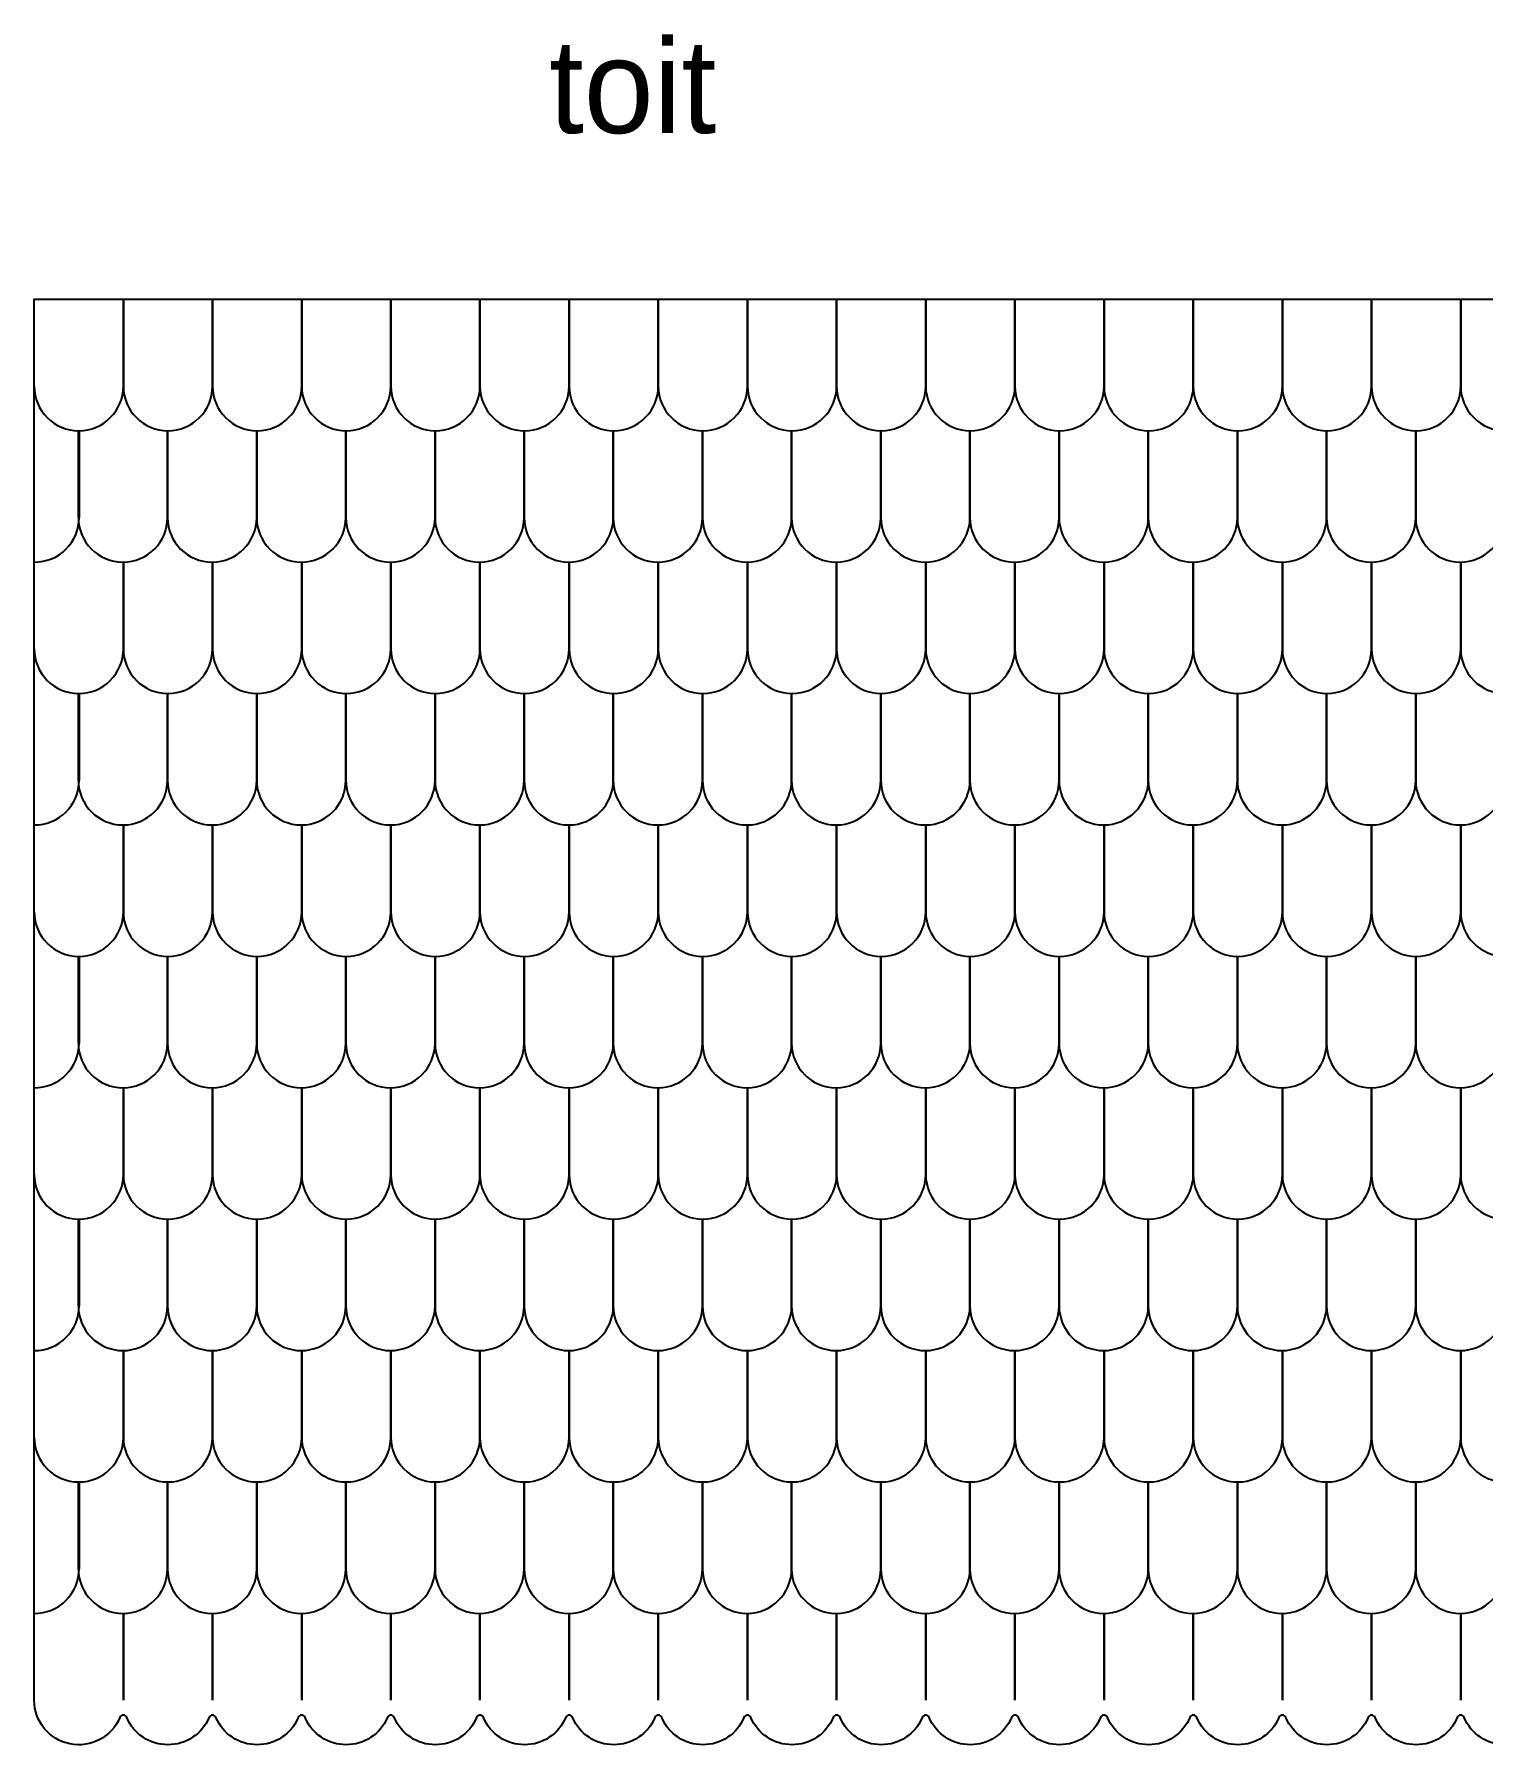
# Model space of a CAD drawing. Extents: x -1469 to 1174, y -671 to 1039.
# Drawn here: x 565.8 to 874.5, y 454.6 to 819 of the extents above; entities that cross this region are included whole.
import ezdxf

# ---------------------------------------------------------------- set-up
doc = ezdxf.new("R2010")
doc.units = 0
doc.header["$LTSCALE"] = 2.020202
for name, color, linetype in [('CONTOUR_OUT', 102, 'CONTINUOUS'), ('TEXT', 7, 'CONTINUOUS'), ('TUILE', 231, 'CONTINUOUS')]:
    doc.layers.add(name, color=color, linetype=linetype)

msp = doc.modelspace()

# ---------------------------------------------------------------- linework, layer by layer
at = {"layer": 'CONTOUR_OUT'}
msp.add_lwpolyline([(888.092024, 460.390866, -0.665268), (870.567752, 460.390866, 0.665268), (869.092024, 460.390866, -0.665268), (851.567752, 460.390866, 0.665268), (850.092024, 460.390866, -0.665268), (832.567752, 460.390866, 0.665268), (831.092024, 460.390866, -0.665268), (813.567752, 460.390866, 0.665268), (812.092024, 460.390866, -0.665268), (794.567752, 460.390866, 0.665268), (793.092024, 460.390866, -0.665268), (775.567752, 460.390866, 0.665268), (774.092024, 460.390866, -0.665268), (756.567752, 460.390866, 0.665268), (755.092024, 460.390866, -0.665268), (737.567752, 460.390866, 0.665268), (736.092024, 460.390866, -0.665268), (718.567752, 460.390866, 0.665268), (717.092024, 460.390866, -0.665268), (699.567752, 460.390866, 0.665268), (698.092024, 460.390866, -0.665268), (680.567752, 460.390866, 0.665268), (679.092024, 460.390866, -0.665268), (661.567752, 460.390866, 0.665268), (660.092024, 460.390866, -0.665268), (642.567752, 460.390866, 0.665268), (641.092024, 460.390866, -0.665268), (623.567752, 460.390866, 0.665268), (622.092024, 460.390866, -0.665268), (604.567752, 460.390866, 0.665268), (603.092024, 460.390866, -0.665268), (585.567752, 460.390866, 0.665268), (584.092024, 460.390866, -0.818994), (565.829888, 464.061693), (565.829888, 762.557747), (1173.829888, 762.557747)], format="xyb", dxfattribs=at)
at = {"layer": 'TUILE'}
for p, q in [((565.829888, 744.057747), (565.829888, 762.557747)), ((584.829888, 744.057747), (584.829888, 762.557747)), ((584.829888, 762.557747), (584.829888, 744.057747)), ((603.829888, 762.557747), (603.829888, 744.057747)), ((603.829888, 744.057747), (603.829888, 762.557747)), ((622.829888, 744.057747), (622.829888, 762.557747)), ((622.829888, 762.557747), (622.829888, 744.057747)), ((641.829888, 744.057747), (641.829888, 762.557747)), ((641.829888, 762.557747), (641.829888, 744.057747)), ((660.829888, 762.557747), (660.829888, 744.057747)), ((660.829888, 744.057747), (660.829888, 762.557747)), ((679.829888, 744.057747), (679.829888, 762.557747)), ((679.829888, 762.557747), (679.829888, 744.057747)), ((698.829888, 744.057747), (698.829888, 762.557747)), ((698.829888, 762.557747), (698.829888, 744.057747)), ((717.829888, 744.057747), (717.829888, 762.557747)), ((717.829888, 762.557747), (717.829888, 744.057747)), ((736.829888, 762.557747), (736.829888, 744.057747)), ((736.829888, 744.057747), (736.829888, 762.557747)), ((755.829888, 744.057747), (755.829888, 762.557747)), ((755.829888, 762.557747), (755.829888, 744.057747)), ((774.829888, 744.057747), (774.829888, 762.557747)), ((774.829888, 762.557747), (774.829888, 744.057747)), ((793.829888, 762.557747), (793.829888, 744.057747)), ((793.829888, 744.057747), (793.829888, 762.557747)), ((812.829888, 744.057747), (812.829888, 762.557747)), ((812.829888, 762.557747), (812.829888, 744.057747)), ((831.829888, 744.057747), (831.829888, 762.557747)), ((831.829888, 762.557747), (831.829888, 744.057747)), ((850.829888, 744.057747), (850.829888, 762.557747)), ((850.829888, 762.557747), (850.829888, 744.057747)), ((869.829888, 762.557747), (869.829888, 744.057747)), ((869.829888, 744.057747), (869.829888, 762.557747)), ((575.243302, 734.558142), (575.416475, 734.558142)), ((575.243302, 716.058142), (575.243302, 734.558142)), ((575.243302, 734.558142), (575.416475, 734.558142)), ((575.416475, 734.558142), (575.416475, 716.058142)), ((594.243302, 734.558142), (594.243302, 716.058142)), ((594.243302, 716.058142), (594.243302, 734.558142)), ((594.243302, 734.558142), (594.416475, 734.558142)), ((613.243302, 734.558142), (613.243302, 716.058142)), ((613.243302, 716.058142), (613.243302, 734.558142)), ((613.243302, 734.558142), (613.416475, 734.558142)), ((632.243302, 734.558142), (632.243302, 716.058142)), ((632.243302, 716.058142), (632.243302, 734.558142)), ((632.243302, 734.558142), (632.416475, 734.558142)), ((651.243302, 734.558142), (651.243302, 716.058142)), ((651.243302, 716.058142), (651.243302, 734.558142)), ((651.243302, 734.558142), (651.416475, 734.558142)), ((670.243302, 734.558142), (670.243302, 716.058142)), ((670.243302, 716.058142), (670.243302, 734.558142)), ((670.243302, 734.558142), (670.416475, 734.558142)), ((689.243302, 734.558142), (689.243302, 716.058142)), ((689.243302, 716.058142), (689.243302, 734.558142)), ((689.243302, 734.558142), (689.416475, 734.558142)), ((708.243302, 734.558142), (708.243302, 716.058142)), ((708.243302, 716.058142), (708.243302, 734.558142)), ((708.243302, 734.558142), (708.416475, 734.558142)), ((727.243302, 734.558142), (727.243302, 716.058142)), ((727.243302, 716.058142), (727.243302, 734.558142)), ((727.243302, 734.558142), (727.416475, 734.558142)), ((746.243302, 734.558142), (746.243302, 716.058142)), ((746.243302, 716.058142), (746.243302, 734.558142)), ((746.243302, 734.558142), (746.416475, 734.558142)), ((765.243302, 734.558142), (765.243302, 716.058142)), ((765.243302, 716.058142), (765.243302, 734.558142)), ((765.243302, 734.558142), (765.416475, 734.558142)), ((784.243302, 734.558142), (784.243302, 716.058142)), ((784.243302, 716.058142), (784.243302, 734.558142)), ((784.243302, 734.558142), (784.416475, 734.558142)), ((803.243302, 734.558142), (803.243302, 716.058142)), ((803.243302, 716.058142), (803.243302, 734.558142)), ((803.243302, 734.558142), (803.416475, 734.558142)), ((822.243302, 734.558142), (822.243302, 716.058142)), ((822.243302, 716.058142), (822.243302, 734.558142)), ((822.243302, 734.558142), (822.416475, 734.558142)), ((841.243302, 734.558142), (841.243302, 716.058142)), ((841.243302, 716.058142), (841.243302, 734.558142)), ((841.243302, 734.558142), (841.416475, 734.558142)), ((860.243302, 734.558142), (860.243302, 716.058142)), ((860.243302, 716.058142), (860.243302, 734.558142)), ((860.243302, 734.558142), (860.416475, 734.558142)), ((565.829888, 688.058536), (565.829888, 706.558536)), ((584.829888, 706.558536), (584.829888, 688.058536)), ((584.829888, 688.058536), (584.829888, 706.558536)), ((603.829888, 706.558536), (603.829888, 688.058536)), ((603.829888, 688.058536), (603.829888, 706.558536)), ((622.829888, 706.558536), (622.829888, 688.058536)), ((622.829888, 688.058536), (622.829888, 706.558536)), ((641.829888, 706.558536), (641.829888, 688.058536)), ((641.829888, 688.058536), (641.829888, 706.558536)), ((660.829888, 706.558536), (660.829888, 688.058536)), ((660.829888, 688.058536), (660.829888, 706.558536)), ((679.829888, 706.558536), (679.829888, 688.058536)), ((679.829888, 688.058536), (679.829888, 706.558536)), ((698.829888, 706.558536), (698.829888, 688.058536)), ((698.829888, 688.058536), (698.829888, 706.558536)), ((717.829888, 706.558536), (717.829888, 688.058536)), ((717.829888, 688.058536), (717.829888, 706.558536)), ((736.829888, 706.558536), (736.829888, 688.058536)), ((736.829888, 688.058536), (736.829888, 706.558536)), ((755.829888, 706.558536), (755.829888, 688.058536)), ((755.829888, 688.058536), (755.829888, 706.558536)), ((774.829888, 706.558536), (774.829888, 688.058536)), ((774.829888, 688.058536), (774.829888, 706.558536)), ((793.829888, 706.558536), (793.829888, 688.058536)), ((793.829888, 688.058536), (793.829888, 706.558536)), ((812.829888, 706.558536), (812.829888, 688.058536)), ((812.829888, 688.058536), (812.829888, 706.558536)), ((831.829888, 706.558536), (831.829888, 688.058536)), ((831.829888, 688.058536), (831.829888, 706.558536)), ((850.829888, 706.558536), (850.829888, 688.058536)), ((850.829888, 688.058536), (850.829888, 706.558536)), ((869.829888, 706.558536), (869.829888, 688.058536)), ((869.829888, 688.058536), (869.829888, 706.558536)), ((575.243302, 660.058931), (575.243302, 678.558931)), ((575.243302, 678.558931), (575.416475, 678.558931)), ((575.243302, 678.558931), (575.416475, 678.558931)), ((575.416475, 678.558931), (575.416475, 660.058931)), ((594.243302, 678.558931), (594.243302, 660.058931)), ((594.243302, 660.058931), (594.243302, 678.558931)), ((594.243302, 678.558931), (594.416475, 678.558931)), ((613.243302, 678.558931), (613.243302, 660.058931)), ((613.243302, 660.058931), (613.243302, 678.558931)), ((613.243302, 678.558931), (613.416475, 678.558931)), ((632.243302, 678.558931), (632.243302, 660.058931)), ((632.243302, 660.058931), (632.243302, 678.558931)), ((632.243302, 678.558931), (632.416475, 678.558931)), ((651.243302, 678.558931), (651.243302, 660.058931)), ((651.243302, 660.058931), (651.243302, 678.558931)), ((651.243302, 678.558931), (651.416475, 678.558931)), ((670.243302, 660.058931), (670.243302, 678.558931)), ((670.243302, 678.558931), (670.416475, 678.558931)), ((670.243302, 678.558931), (670.243302, 660.058931)), ((689.243302, 678.558931), (689.243302, 660.058931)), ((689.243302, 660.058931), (689.243302, 678.558931)), ((689.243302, 678.558931), (689.416475, 678.558931)), ((708.243302, 678.558931), (708.243302, 660.058931)), ((708.243302, 660.058931), (708.243302, 678.558931)), ((708.243302, 678.558931), (708.416475, 678.558931)), ((727.243302, 678.558931), (727.243302, 660.058931)), ((727.243302, 660.058931), (727.243302, 678.558931)), ((727.243302, 678.558931), (727.416475, 678.558931)), ((746.243302, 678.558931), (746.243302, 660.058931)), ((746.243302, 660.058931), (746.243302, 678.558931)), ((746.243302, 678.558931), (746.416475, 678.558931)), ((765.243302, 678.558931), (765.243302, 660.058931)), ((765.243302, 660.058931), (765.243302, 678.558931)), ((765.243302, 678.558931), (765.416475, 678.558931)), ((784.243302, 678.558931), (784.243302, 660.058931)), ((784.243302, 660.058931), (784.243302, 678.558931)), ((784.243302, 678.558931), (784.416475, 678.558931)), ((803.243302, 678.558931), (803.243302, 660.058931)), ((803.243302, 660.058931), (803.243302, 678.558931)), ((803.243302, 678.558931), (803.416475, 678.558931)), ((822.243302, 678.558931), (822.243302, 660.058931)), ((822.243302, 660.058931), (822.243302, 678.558931)), ((822.243302, 678.558931), (822.416475, 678.558931)), ((841.243302, 678.558931), (841.243302, 660.058931)), ((841.243302, 660.058931), (841.243302, 678.558931)), ((841.243302, 678.558931), (841.416475, 678.558931)), ((860.243302, 660.058931), (860.243302, 678.558931)), ((860.243302, 678.558931), (860.416475, 678.558931)), ((860.243302, 678.558931), (860.243302, 660.058931)), ((565.829888, 632.059326), (565.829888, 650.559326)), ((584.829888, 650.559326), (584.829888, 632.059326)), ((584.829888, 632.059326), (584.829888, 650.559326)), ((603.829888, 650.559326), (603.829888, 632.059326)), ((603.829888, 632.059326), (603.829888, 650.559326)), ((622.829888, 650.559326), (622.829888, 632.059326)), ((622.829888, 632.059326), (622.829888, 650.559326)), ((641.829888, 650.559326), (641.829888, 632.059326)), ((641.829888, 632.059326), (641.829888, 650.559326)), ((660.829888, 650.559326), (660.829888, 632.059326)), ((660.829888, 632.059326), (660.829888, 650.559326)), ((679.829888, 650.559326), (679.829888, 632.059326)), ((679.829888, 632.059326), (679.829888, 650.559326)), ((698.829888, 650.559326), (698.829888, 632.059326)), ((698.829888, 632.059326), (698.829888, 650.559326)), ((717.829888, 650.559326), (717.829888, 632.059326)), ((717.829888, 632.059326), (717.829888, 650.559326)), ((736.829888, 650.559326), (736.829888, 632.059326)), ((736.829888, 632.059326), (736.829888, 650.559326)), ((755.829888, 650.559326), (755.829888, 632.059326)), ((755.829888, 632.059326), (755.829888, 650.559326)), ((774.829888, 650.559326), (774.829888, 632.059326)), ((774.829888, 632.059326), (774.829888, 650.559326)), ((793.829888, 650.559326), (793.829888, 632.059326)), ((793.829888, 632.059326), (793.829888, 650.559326)), ((812.829888, 650.559326), (812.829888, 632.059326)), ((812.829888, 632.059326), (812.829888, 650.559326)), ((831.829888, 650.559326), (831.829888, 632.059326)), ((831.829888, 632.059326), (831.829888, 650.559326)), ((850.829888, 650.559326), (850.829888, 632.059326)), ((850.829888, 632.059326), (850.829888, 650.559326)), ((869.829888, 650.559326), (869.829888, 632.059326)), ((869.829888, 632.059326), (869.829888, 650.559326)), ((575.243302, 604.05972), (575.243302, 622.55972)), ((575.243302, 622.55972), (575.416475, 622.55972)), ((575.243302, 622.55972), (575.416475, 622.55972)), ((575.416475, 622.55972), (575.416475, 604.05972)), ((594.243302, 622.55972), (594.243302, 604.05972)), ((594.243302, 604.05972), (594.243302, 622.55972)), ((594.243302, 622.55972), (594.416475, 622.55972)), ((613.243302, 622.55972), (613.243302, 604.05972)), ((613.243302, 604.05972), (613.243302, 622.55972)), ((613.243302, 622.55972), (613.416475, 622.55972)), ((632.243302, 622.55972), (632.243302, 604.05972)), ((632.243302, 604.05972), (632.243302, 622.55972)), ((632.243302, 622.55972), (632.416475, 622.55972)), ((651.243302, 622.55972), (651.243302, 604.05972)), ((651.243302, 604.05972), (651.243302, 622.55972)), ((651.243302, 622.55972), (651.416475, 622.55972)), ((670.243302, 604.05972), (670.243302, 622.55972)), ((670.243302, 622.55972), (670.416475, 622.55972)), ((670.243302, 622.55972), (670.243302, 604.05972)), ((689.243302, 622.55972), (689.243302, 604.05972)), ((689.243302, 604.05972), (689.243302, 622.55972)), ((689.243302, 622.55972), (689.416475, 622.55972)), ((708.243302, 622.55972), (708.243302, 604.05972)), ((708.243302, 604.05972), (708.243302, 622.55972)), ((708.243302, 622.55972), (708.416475, 622.55972)), ((727.243302, 622.55972), (727.243302, 604.05972)), ((727.243302, 604.05972), (727.243302, 622.55972)), ((727.243302, 622.55972), (727.416475, 622.55972)), ((746.243302, 622.55972), (746.243302, 604.05972)), ((746.243302, 604.05972), (746.243302, 622.55972)), ((746.243302, 622.55972), (746.416475, 622.55972)), ((765.243302, 622.55972), (765.243302, 604.05972)), ((765.243302, 604.05972), (765.243302, 622.55972)), ((765.243302, 622.55972), (765.416475, 622.55972)), ((784.243302, 622.55972), (784.243302, 604.05972)), ((784.243302, 604.05972), (784.243302, 622.55972)), ((784.243302, 622.55972), (784.416475, 622.55972)), ((803.243302, 622.55972), (803.243302, 604.05972)), ((803.243302, 604.05972), (803.243302, 622.55972)), ((803.243302, 622.55972), (803.416475, 622.55972)), ((822.243302, 622.55972), (822.243302, 604.05972)), ((822.243302, 604.05972), (822.243302, 622.55972)), ((822.243302, 622.55972), (822.416475, 622.55972)), ((841.243302, 622.55972), (841.243302, 604.05972)), ((841.243302, 604.05972), (841.243302, 622.55972)), ((841.243302, 622.55972), (841.416475, 622.55972)), ((860.243302, 604.05972), (860.243302, 622.55972)), ((860.243302, 622.55972), (860.416475, 622.55972)), ((860.243302, 622.55972), (860.243302, 604.05972)), ((565.829888, 576.060115), (565.829888, 594.560115)), ((584.829888, 594.560115), (584.829888, 576.060115)), ((584.829888, 576.060115), (584.829888, 594.560115)), ((603.829888, 594.560115), (603.829888, 576.060115)), ((603.829888, 576.060115), (603.829888, 594.560115)), ((622.829888, 594.560115), (622.829888, 576.060115)), ((622.829888, 576.060115), (622.829888, 594.560115)), ((641.829888, 594.560115), (641.829888, 576.060115)), ((641.829888, 576.060115), (641.829888, 594.560115)), ((660.829888, 594.560115), (660.829888, 576.060115)), ((660.829888, 576.060115), (660.829888, 594.560115)), ((679.829888, 594.560115), (679.829888, 576.060115)), ((679.829888, 576.060115), (679.829888, 594.560115)), ((698.829888, 594.560115), (698.829888, 576.060115)), ((698.829888, 576.060115), (698.829888, 594.560115)), ((717.829888, 594.560115), (717.829888, 576.060115)), ((717.829888, 576.060115), (717.829888, 594.560115)), ((736.829888, 594.560115), (736.829888, 576.060115)), ((736.829888, 576.060115), (736.829888, 594.560115)), ((755.829888, 594.560115), (755.829888, 576.060115)), ((755.829888, 576.060115), (755.829888, 594.560115)), ((774.829888, 594.560115), (774.829888, 576.060115)), ((774.829888, 576.060115), (774.829888, 594.560115)), ((793.829888, 594.560115), (793.829888, 576.060115)), ((793.829888, 576.060115), (793.829888, 594.560115)), ((812.829888, 594.560115), (812.829888, 576.060115)), ((812.829888, 576.060115), (812.829888, 594.560115)), ((831.829888, 594.560115), (831.829888, 576.060115)), ((831.829888, 576.060115), (831.829888, 594.560115)), ((850.829888, 594.560115), (850.829888, 576.060115)), ((850.829888, 576.060115), (850.829888, 594.560115)), ((869.829888, 594.560115), (869.829888, 576.060115)), ((869.829888, 576.060115), (869.829888, 594.560115)), ((575.243302, 548.060509), (575.243302, 566.560509)), ((575.243302, 566.560509), (575.416475, 566.560509)), ((575.243302, 566.560509), (575.416475, 566.560509)), ((575.416475, 566.560509), (575.416475, 548.060509)), ((594.243302, 566.560509), (594.243302, 548.060509)), ((594.243302, 548.060509), (594.243302, 566.560509)), ((594.243302, 566.560509), (594.416475, 566.560509)), ((613.243302, 566.560509), (613.243302, 548.060509)), ((613.243302, 548.060509), (613.243302, 566.560509)), ((613.243302, 566.560509), (613.416475, 566.560509)), ((632.243302, 566.560509), (632.243302, 548.060509)), ((632.243302, 548.060509), (632.243302, 566.560509)), ((632.243302, 566.560509), (632.416475, 566.560509)), ((651.243302, 566.560509), (651.243302, 548.060509)), ((651.243302, 548.060509), (651.243302, 566.560509)), ((651.243302, 566.560509), (651.416475, 566.560509)), ((670.243302, 548.060509), (670.243302, 566.560509)), ((670.243302, 566.560509), (670.416475, 566.560509)), ((670.243302, 566.560509), (670.243302, 548.060509)), ((689.243302, 566.560509), (689.243302, 548.060509)), ((689.243302, 548.060509), (689.243302, 566.560509)), ((689.243302, 566.560509), (689.416475, 566.560509)), ((708.243302, 566.560509), (708.243302, 548.060509)), ((708.243302, 548.060509), (708.243302, 566.560509)), ((708.243302, 566.560509), (708.416475, 566.560509)), ((727.243302, 566.560509), (727.243302, 548.060509)), ((727.243302, 548.060509), (727.243302, 566.560509)), ((727.243302, 566.560509), (727.416475, 566.560509)), ((746.243302, 566.560509), (746.243302, 548.060509)), ((746.243302, 548.060509), (746.243302, 566.560509)), ((746.243302, 566.560509), (746.416475, 566.560509)), ((765.243302, 566.560509), (765.243302, 548.060509)), ((765.243302, 548.060509), (765.243302, 566.560509)), ((765.243302, 566.560509), (765.416475, 566.560509)), ((784.243302, 566.560509), (784.243302, 548.060509)), ((784.243302, 548.060509), (784.243302, 566.560509)), ((784.243302, 566.560509), (784.416475, 566.560509)), ((803.243302, 566.560509), (803.243302, 548.060509)), ((803.243302, 548.060509), (803.243302, 566.560509)), ((803.243302, 566.560509), (803.416475, 566.560509)), ((822.243302, 566.560509), (822.243302, 548.060509)), ((822.243302, 548.060509), (822.243302, 566.560509)), ((822.243302, 566.560509), (822.416475, 566.560509)), ((841.243302, 566.560509), (841.243302, 548.060509)), ((841.243302, 548.060509), (841.243302, 566.560509)), ((841.243302, 566.560509), (841.416475, 566.560509)), ((860.243302, 548.060509), (860.243302, 566.560509)), ((860.243302, 566.560509), (860.416475, 566.560509)), ((860.243302, 566.560509), (860.243302, 548.060509)), ((565.829888, 520.060904), (565.829888, 538.560904)), ((584.829888, 538.560904), (584.829888, 520.060904)), ((584.829888, 520.060904), (584.829888, 538.560904)), ((603.829888, 538.560904), (603.829888, 520.060904)), ((603.829888, 520.060904), (603.829888, 538.560904)), ((622.829888, 538.560904), (622.829888, 520.060904)), ((622.829888, 520.060904), (622.829888, 538.560904)), ((641.829888, 538.560904), (641.829888, 520.060904)), ((641.829888, 520.060904), (641.829888, 538.560904)), ((660.829888, 538.560904), (660.829888, 520.060904)), ((660.829888, 520.060904), (660.829888, 538.560904)), ((679.829888, 538.560904), (679.829888, 520.060904)), ((679.829888, 520.060904), (679.829888, 538.560904)), ((698.829888, 538.560904), (698.829888, 520.060904)), ((698.829888, 520.060904), (698.829888, 538.560904)), ((717.829888, 538.560904), (717.829888, 520.060904)), ((717.829888, 520.060904), (717.829888, 538.560904)), ((736.829888, 538.560904), (736.829888, 520.060904)), ((736.829888, 520.060904), (736.829888, 538.560904)), ((755.829888, 538.560904), (755.829888, 520.060904)), ((755.829888, 520.060904), (755.829888, 538.560904)), ((774.829888, 538.560904), (774.829888, 520.060904)), ((774.829888, 520.060904), (774.829888, 538.560904)), ((793.829888, 538.560904), (793.829888, 520.060904)), ((793.829888, 520.060904), (793.829888, 538.560904)), ((812.829888, 538.560904), (812.829888, 520.060904)), ((812.829888, 520.060904), (812.829888, 538.560904)), ((831.829888, 538.560904), (831.829888, 520.060904)), ((831.829888, 520.060904), (831.829888, 538.560904)), ((850.829888, 538.560904), (850.829888, 520.060904)), ((850.829888, 520.060904), (850.829888, 538.560904)), ((869.829888, 538.560904), (869.829888, 520.060904)), ((869.829888, 520.060904), (869.829888, 538.560904)), ((575.243302, 492.061299), (575.243302, 510.561299)), ((575.243302, 510.561299), (575.416475, 510.561299)), ((575.243302, 510.561299), (575.416475, 510.561299)), ((575.416475, 510.561299), (575.416475, 492.061299)), ((594.243302, 510.561299), (594.243302, 492.061299)), ((594.243302, 492.061299), (594.243302, 510.561299)), ((594.243302, 510.561299), (594.416475, 510.561299)), ((613.243302, 510.561299), (613.243302, 492.061299)), ((613.243302, 492.061299), (613.243302, 510.561299)), ((613.243302, 510.561299), (613.416475, 510.561299)), ((632.243302, 510.561299), (632.243302, 492.061299)), ((632.243302, 492.061299), (632.243302, 510.561299)), ((632.243302, 510.561299), (632.416475, 510.561299)), ((651.243302, 510.561299), (651.243302, 492.061299)), ((651.243302, 492.061299), (651.243302, 510.561299)), ((651.243302, 510.561299), (651.416475, 510.561299)), ((670.243302, 492.061299), (670.243302, 510.561299)), ((670.243302, 510.561299), (670.416475, 510.561299)), ((670.243302, 510.561299), (670.243302, 492.061299)), ((689.243302, 510.561299), (689.243302, 492.061299)), ((689.243302, 492.061299), (689.243302, 510.561299)), ((689.243302, 510.561299), (689.416475, 510.561299)), ((708.243302, 510.561299), (708.243302, 492.061299)), ((708.243302, 492.061299), (708.243302, 510.561299)), ((708.243302, 510.561299), (708.416475, 510.561299)), ((727.243302, 510.561299), (727.243302, 492.061299)), ((727.243302, 492.061299), (727.243302, 510.561299)), ((727.243302, 510.561299), (727.416475, 510.561299)), ((746.243302, 510.561299), (746.243302, 492.061299)), ((746.243302, 492.061299), (746.243302, 510.561299)), ((746.243302, 510.561299), (746.416475, 510.561299)), ((765.243302, 510.561299), (765.243302, 492.061299)), ((765.243302, 492.061299), (765.243302, 510.561299)), ((765.243302, 510.561299), (765.416475, 510.561299)), ((784.243302, 510.561299), (784.243302, 492.061299)), ((784.243302, 492.061299), (784.243302, 510.561299)), ((784.243302, 510.561299), (784.416475, 510.561299)), ((803.243302, 510.561299), (803.243302, 492.061299)), ((803.243302, 492.061299), (803.243302, 510.561299)), ((803.243302, 510.561299), (803.416475, 510.561299)), ((822.243302, 510.561299), (822.243302, 492.061299)), ((822.243302, 492.061299), (822.243302, 510.561299)), ((822.243302, 510.561299), (822.416475, 510.561299)), ((841.243302, 510.561299), (841.243302, 492.061299)), ((841.243302, 492.061299), (841.243302, 510.561299)), ((841.243302, 510.561299), (841.416475, 510.561299)), ((860.243302, 492.061299), (860.243302, 510.561299)), ((860.243302, 510.561299), (860.416475, 510.561299)), ((860.243302, 510.561299), (860.243302, 492.061299)), ((565.829888, 464.061693), (565.829888, 482.561693)), ((584.829888, 482.561693), (584.829888, 464.061693)), ((584.829888, 464.061693), (584.829888, 482.561693)), ((603.829888, 482.561693), (603.829888, 464.061693)), ((603.829888, 464.061693), (603.829888, 482.561693)), ((622.829888, 482.561693), (622.829888, 464.061693)), ((622.829888, 464.061693), (622.829888, 482.561693)), ((641.829888, 482.561693), (641.829888, 464.061693)), ((641.829888, 464.061693), (641.829888, 482.561693)), ((660.829888, 482.561693), (660.829888, 464.061693)), ((660.829888, 464.061693), (660.829888, 482.561693)), ((679.829888, 482.561693), (679.829888, 464.061693)), ((679.829888, 464.061693), (679.829888, 482.561693)), ((698.829888, 482.561693), (698.829888, 464.061693)), ((698.829888, 464.061693), (698.829888, 482.561693)), ((717.829888, 482.561693), (717.829888, 464.061693)), ((717.829888, 464.061693), (717.829888, 482.561693)), ((736.829888, 482.561693), (736.829888, 464.061693)), ((736.829888, 464.061693), (736.829888, 482.561693)), ((755.829888, 482.561693), (755.829888, 464.061693)), ((755.829888, 464.061693), (755.829888, 482.561693)), ((774.829888, 482.561693), (774.829888, 464.061693)), ((774.829888, 464.061693), (774.829888, 482.561693)), ((793.829888, 482.561693), (793.829888, 464.061693)), ((793.829888, 464.061693), (793.829888, 482.561693)), ((812.829888, 482.561693), (812.829888, 464.061693)), ((812.829888, 464.061693), (812.829888, 482.561693)), ((831.829888, 482.561693), (831.829888, 464.061693)), ((831.829888, 464.061693), (831.829888, 482.561693)), ((850.829888, 482.561693), (850.829888, 464.061693)), ((850.829888, 464.061693), (850.829888, 482.561693)), ((869.829888, 482.561693), (869.829888, 464.061693)), ((869.829888, 464.061693), (869.829888, 482.561693))]:
    msp.add_line(p, q, dxfattribs=at)
for centre, start in [((575.329888, 744.057747), 180), ((594.329888, 744.057747), 180), ((613.329888, 744.057747), 180), ((632.329888, 744.057747), 180), ((651.329888, 744.057747), 180), ((670.329888, 744.057747), 180), ((689.329888, 744.057747), 180), ((708.329888, 744.057747), 180), ((727.329888, 744.057747), 180), ((746.329888, 744.057747), 180), ((765.329888, 744.057747), 180), ((784.329888, 744.057747), 180), ((803.329888, 744.057747), 180), ((822.329888, 744.057747), 180), ((841.329888, 744.057747), 180), ((860.329888, 744.057747), 180), ((879.329888, 744.057747), 180), ((565.916475, 716.058142), 269.477777), ((584.743302, 716.058142), 180), ((603.743302, 716.058142), 180), ((622.743302, 716.058142), 180), ((641.743302, 716.058142), 180), ((660.743302, 716.058142), 180), ((679.743302, 716.058142), 180), ((698.743302, 716.058142), 180), ((717.743302, 716.058142), 180), ((736.743302, 716.058142), 180), ((755.743302, 716.058142), 180), ((774.743302, 716.058142), 180), ((793.743302, 716.058142), 180), ((812.743302, 716.058142), 180), ((831.743302, 716.058142), 180), ((850.743302, 716.058142), 180), ((869.743302, 716.058142), 180), ((575.329888, 688.058536), 180), ((594.329888, 688.058536), 180), ((613.329888, 688.058536), 180), ((632.329888, 688.058536), 180), ((651.329888, 688.058536), 180), ((670.329888, 688.058536), 180), ((689.329888, 688.058536), 180), ((708.329888, 688.058536), 180), ((727.329888, 688.058536), 180), ((746.329888, 688.058536), 180), ((765.329888, 688.058536), 180), ((784.329888, 688.058536), 180), ((803.329888, 688.058536), 180), ((822.329888, 688.058536), 180), ((841.329888, 688.058536), 180), ((860.329888, 688.058536), 180), ((879.329888, 688.058536), 180), ((565.916475, 660.058931), 269.477777), ((584.743302, 660.058931), 180), ((603.743302, 660.058931), 180), ((622.743302, 660.058931), 180), ((641.743302, 660.058931), 180), ((660.743302, 660.058931), 180), ((679.743302, 660.058931), 180), ((698.743302, 660.058931), 180), ((717.743302, 660.058931), 180), ((736.743302, 660.058931), 180), ((755.743302, 660.058931), 180), ((774.743302, 660.058931), 180), ((793.743302, 660.058931), 180), ((812.743302, 660.058931), 180), ((831.743302, 660.058931), 180), ((850.743302, 660.058931), 180), ((869.743302, 660.058931), 180), ((575.329888, 632.059326), 180), ((594.329888, 632.059326), 180), ((613.329888, 632.059326), 180), ((632.329888, 632.059326), 180), ((651.329888, 632.059326), 180), ((670.329888, 632.059326), 180), ((689.329888, 632.059326), 180), ((708.329888, 632.059326), 180), ((727.329888, 632.059326), 180), ((746.329888, 632.059326), 180), ((765.329888, 632.059326), 180), ((784.329888, 632.059326), 180), ((803.329888, 632.059326), 180), ((822.329888, 632.059326), 180), ((841.329888, 632.059326), 180), ((860.329888, 632.059326), 180), ((879.329888, 632.059326), 180), ((565.916475, 604.05972), 269.477777), ((584.743302, 604.05972), 180), ((603.743302, 604.05972), 180), ((622.743302, 604.05972), 180), ((641.743302, 604.05972), 180), ((660.743302, 604.05972), 180), ((679.743302, 604.05972), 180), ((698.743302, 604.05972), 180), ((717.743302, 604.05972), 180), ((736.743302, 604.05972), 180), ((755.743302, 604.05972), 180), ((774.743302, 604.05972), 180), ((793.743302, 604.05972), 180), ((812.743302, 604.05972), 180), ((831.743302, 604.05972), 180), ((850.743302, 604.05972), 180), ((869.743302, 604.05972), 180), ((575.329888, 576.060115), 180), ((594.329888, 576.060115), 180), ((613.329888, 576.060115), 180), ((632.329888, 576.060115), 180), ((651.329888, 576.060115), 180), ((670.329888, 576.060115), 180), ((689.329888, 576.060115), 180), ((708.329888, 576.060115), 180), ((727.329888, 576.060115), 180), ((746.329888, 576.060115), 180), ((765.329888, 576.060115), 180), ((784.329888, 576.060115), 180), ((803.329888, 576.060115), 180), ((822.329888, 576.060115), 180), ((841.329888, 576.060115), 180), ((860.329888, 576.060115), 180), ((879.329888, 576.060115), 180), ((565.916475, 548.060509), 269.477777), ((584.743302, 548.060509), 180), ((603.743302, 548.060509), 180), ((622.743302, 548.060509), 180), ((641.743302, 548.060509), 180), ((660.743302, 548.060509), 180), ((679.743302, 548.060509), 180), ((698.743302, 548.060509), 180), ((717.743302, 548.060509), 180), ((736.743302, 548.060509), 180), ((755.743302, 548.060509), 180), ((774.743302, 548.060509), 180), ((793.743302, 548.060509), 180), ((812.743302, 548.060509), 180), ((831.743302, 548.060509), 180), ((850.743302, 548.060509), 180), ((869.743302, 548.060509), 180), ((575.329888, 520.060904), 180), ((594.329888, 520.060904), 180), ((613.329888, 520.060904), 180), ((632.329888, 520.060904), 180), ((651.329888, 520.060904), 180), ((670.329888, 520.060904), 180), ((689.329888, 520.060904), 180), ((708.329888, 520.060904), 180), ((727.329888, 520.060904), 180), ((746.329888, 520.060904), 180), ((765.329888, 520.060904), 180), ((784.329888, 520.060904), 180), ((803.329888, 520.060904), 180), ((822.329888, 520.060904), 180), ((841.329888, 520.060904), 180), ((860.329888, 520.060904), 180), ((879.329888, 520.060904), 180), ((565.916475, 492.061299), 269.477777), ((584.743302, 492.061299), 180), ((603.743302, 492.061299), 180), ((622.743302, 492.061299), 180), ((641.743302, 492.061299), 180), ((660.743302, 492.061299), 180), ((679.743302, 492.061299), 180), ((698.743302, 492.061299), 180), ((717.743302, 492.061299), 180), ((736.743302, 492.061299), 180), ((755.743302, 492.061299), 180), ((774.743302, 492.061299), 180), ((793.743302, 492.061299), 180), ((812.743302, 492.061299), 180), ((831.743302, 492.061299), 180), ((850.743302, 492.061299), 180), ((869.743302, 492.061299), 180)]:
    msp.add_arc(centre, 9.5, start, 0, dxfattribs=at)

# ---------------------------------------------------------------- texts
at = {"layer": 'TEXT', "insert": (675.526415, 817.979511), "char_height": 20, "width": 125.034802, "attachment_point": 1}
msp.add_mtext('toit', dxfattribs=at)

doc.saveas('drawing.dxf')
